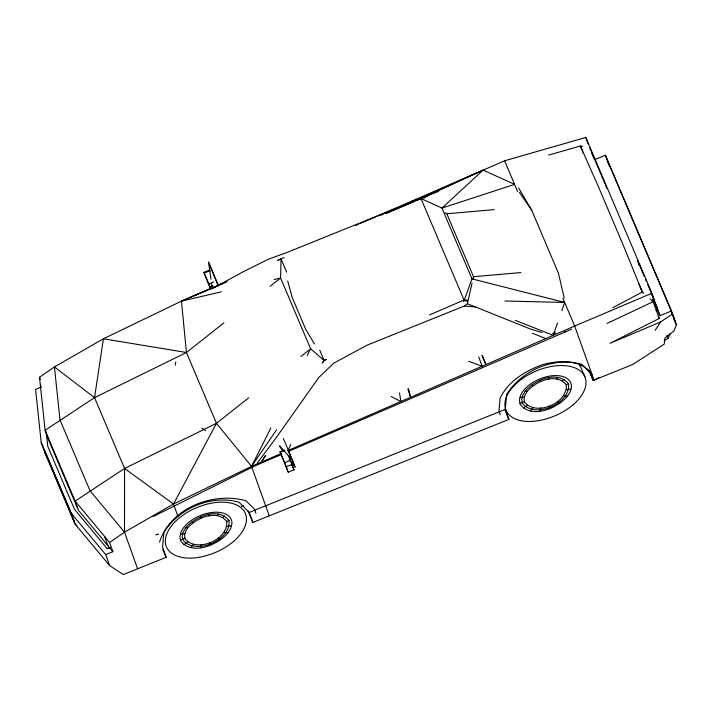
<?xml version="1.0" encoding="UTF-8"?>
<svg xmlns="http://www.w3.org/2000/svg" width="712" height="712" viewBox="0 0 712 712"><rect width="100%" height="100%" fill="white"/><g stroke="black" fill="none" stroke-linecap="round" stroke-linejoin="round"><path stroke-width="1.07" d="M137.621 568.799L124.502 532.176L124.573 468.46L94.536 397.643L54.423 366.938L39.534 377.244L45.105 430.27L48.398 439.464L77.626 508.386M284.061 257.602L281.017 258.91L280.599 278L310.628 348.809L324.067 360.414L326.123 359.596L324.067 360.414L322.189 363.156M247.874 510.62L252.885 522.421L508.884 419.404L505.298 409.373L506.615 394.51C521.967 370.089 553.642 356.543 581.722 364.286L592.019 374.476M41.02 387.168L35.6 389.348L41.171 442.375L71.2 513.183L105.679 554.577L112.905 551.675L78.427 510.282L75.143 501.088L45.105 430.27L94.536 397.643L103.418 338.796L181.462 301.149L210.992 288.324M159.497 542.179C170.23 508.234 212.906 491.467 245.88 500.741L254.433 509.107L255.911 513.218M175.188 365.158L175.802 361.901M463.628 301.87L471.994 278.882L441.956 208.073L420.997 198.541L417.953 199.769L415.835 199.351L414.153 201.407L385.512 213.333M257.183 463.112L276.47 437.319L318.753 377.565L333.768 363.147L367.152 345.133L464.295 306.044L467.366 303.757L472.047 283.18M473.026 278.873L473.516 276.719L446.825 213.778L445 212.648M200.464 547.644L201.291 544.555M208.972 516.004L209.381 514.456M539.99 411.02L540.817 407.923M548.498 379.38L548.916 377.832M557.514 322.999L553.224 335.343L515.301 320.329M561.804 310.655L564.661 302.431L471.994 278.882M606.375 158.037L672.537 314.037L676.4 324.832L674.095 330.786L664.866 338.093L664.269 344.118L632.567 364.58L593.114 380.457L588.779 370.249M291.306 458.323L288.004 450.545L290.781 444.475M664.216 340.532L668.061 338.351L670.401 333.358M270.907 427.85L251.541 466.387L173.497 504.034L124.502 532.176L109.612 542.482L112.905 551.675M307.157 355.733L310.628 348.809L301.043 356.401M177.813 516.084L173.497 504.034L216.466 423.32L248.728 397.794M185.752 527.69L183.198 531.962L182.201 536.109L182.815 539.847C195.097 555.823 231.614 540.319 229.006 520.454C217.961 506.73 195.355 516.467 185.752 527.69L187.719 527.93C196.387 517.802 216.786 509.018 226.745 521.407C228.463 539.74 196.895 553.126 185.076 538.895L184.524 535.522L185.423 531.784L187.719 527.93M228.036 532.852L230.83 528.162L231.934 523.614A27.492 15.637 -23 0 0 210.12 512.72A27.492 15.637 -23 0 0 180.982 532.14L179.887 536.688L180.563 540.791C192.267 556.206 217.765 544.778 228.036 532.852L224.093 532.371M525.278 391.066L522.733 395.329L521.727 399.477L522.341 403.215C534.632 419.19 571.14 403.695 568.532 383.83C557.496 370.098 534.881 379.834 525.278 391.066L527.254 391.306C535.913 381.178 556.312 372.394 566.271 384.774C567.989 403.117 536.421 416.502 524.602 402.271L524.05 398.898L524.949 395.151L527.254 391.306M567.562 396.219L570.356 391.538L571.46 386.981A27.492 15.637 -23 0 0 549.646 376.087A27.492 15.637 -23 0 0 520.517 395.507L519.413 400.055L520.089 404.167C531.802 419.582 557.291 408.145 567.562 396.219L563.619 395.747M265.327 455.573L261.26 462.168L265.612 455.716M322.901 362.292L324.067 360.414L319.759 350.26M655.147 330.332L660.692 321.922L672.537 314.037M276.55 429.843L251.541 466.387L269.252 515.835M190.825 547.564L193.397 544.431M217.115 515.559L218.406 513.975M530.351 410.931L532.923 407.807M556.642 378.935L557.941 377.351M483.145 170.115L441.956 208.073L514.598 184.399L483.145 170.115L420.997 198.541L386.509 213.413M94.536 397.643L186.437 352.502L223.924 322.839M270.133 286.277L280.599 278L274.129 279.505M222.696 517.357L224.565 515.995M562.222 380.724L564.091 379.371M183.838 544.707L187.692 542.072M523.365 408.083L527.218 405.44M423.738 198.292L428.046 195.471L438.405 191.439M281.071 453.562L251.541 466.387L216.466 423.32L124.573 468.46L75.143 501.088L109.612 542.482M598.908 377.6L594.111 380.324L574.673 326.034L562.934 298.355M213.226 288.209L242.988 271.859L268.531 259.159L286.856 252.529L428.046 195.471M612.872 307.646L642.295 292.053L643.853 293.424M652.379 299.699L659.232 318.478L610.024 343.317L660.692 321.922M652.682 301.541L654.559 300.651L651.987 294.581M655.974 310.735L657.852 309.845L654.853 302.76M607.016 323.453L653.216 301.683L650.101 298.933M153.214 516.503L255.19 465.782L281.471 454.443M579.586 365.843L581.588 364.927M417.953 199.769L475.696 173.345M288.307 451.497L571.594 329.202M212.968 287.461L214.953 286.607M227.075 281.338L217.925 285.316L208.527 262.105L211.001 279.229M355.617 225.508L358.643 224.191M360.655 223.319L504.586 160.796L585.834 137.452L651.907 293.246L659.935 315.665L671.505 311.019L605.423 155.225L594.832 159.488M288.004 450.545L574.673 326.034L651.907 293.246M429.558 314.918L464.046 300.046L467.357 300.126M216.466 423.32L186.437 352.502L181.462 301.149L226.158 282.183M277.965 260.2L281.017 258.91L286.616 272.109M191.181 296.931L223.159 283.376M277.956 260.209L281.017 258.91M226.745 521.407L229.006 520.454M566.271 384.774L568.532 383.83M380.395 215.46L383.465 214.187M203.837 272.349L209.622 270.017L210.022 270.711L204.237 273.034L203.837 272.349L210.512 289.125M204.237 273.034L208.839 283.883L213.662 281.952M210.663 288.743L209.942 286.722L212.888 285.539M288.369 455.44L294.012 469.858L288.235 472.181L280.074 451.844L284.898 449.904M280.163 452.307L284.017 450.749M280.074 451.844L284.675 462.693L290.46 460.37M288.235 472.181L286.277 466.725L292.062 464.402M46.227 432.024L47.748 446.291L74.44 509.231L107.209 548.694L109.871 547.626M241.341 506.339L243.353 505.529M180.439 540.034L184.96 538.219M519.965 403.41L524.486 401.586M41.171 442.375L45.114 453.384L75.143 524.192L109.621 565.586L123.345 574.548L166.163 557.318L162.576 547.297L163.894 532.425C179.246 508.003 210.921 494.457 239.001 502.2L249.289 512.4L505.298 409.373M548.685 155.083L580.351 146.005L582.461 146.361M107.209 548.694L110.396 547.786M181.462 301.149L221.334 291.84M520.009 397.581L524.548 396.824M566.423 389.82L570.962 389.055M180.483 534.214L185.022 533.448M226.897 526.444L231.427 525.687M552.521 333.385L555.769 332.94M564.42 331.756L566.583 331.463M446.825 213.778L494.146 209.64M473.516 276.719L520.837 272.58M504.95 301.016L564.661 302.431M464.295 306.044L475.304 306.899L530.565 329.069L541.948 332.54M186.437 352.502L103.418 338.796L54.423 366.938L59.995 419.964L90.032 490.782L124.502 532.176M412.043 200.998L414.153 201.407M468.683 361.322L482.122 366.235L478.758 356.97M467.117 301.265L464.046 300.046L420.997 198.541M467.366 303.757L475.304 306.899M532.46 333.278L545.775 338.583M391.146 396.45L400.901 401.515L399.521 392.855M531.713 385.13L533.03 385.975M557.274 401.488L559.899 403.161M192.187 521.763L193.504 522.599M217.747 538.112L220.373 539.794M76.976 525.394L75.143 524.192L71.2 513.183M201.879 428.099L205.492 430.653M124.573 468.46L173.497 504.034M279.674 445.881L292.623 460.388L295.017 467.072L289.134 459.249M74.618 520.926L73.256 519.288L44.26 449.904L70.951 512.845L72.348 514.518M279.344 446.202L283.26 451.417M519.422 192.32L531.793 210.405L558.484 273.346L564.224 298.025M314.392 343.905L305.733 329.362L292.24 297.554L287.692 280.964M518.576 187.861L531.793 210.405M481.899 355.413L485.913 364.589L482.327 355.422M291.386 463.823L294.012 469.858M671.674 313.191L675.563 322.358L671.505 311.019M673.819 318.753L676.4 324.832M589.776 147.891L591.058 150.926M605.084 183.99L591.494 151.941L593.683 158.064M644.342 276.55L637.543 260.521L639.367 265.629M645.615 279.549L646.46 281.552M647.733 284.56L651.56 293.575M653.153 298.755L654.426 301.755M655.191 304.469L659.935 315.665M658.369 316.448L659.232 318.478M583.359 153.098L580.351 146.005L598.24 186.25L624.931 249.191L642.295 292.053L638.851 283.946M504.586 160.796L517.624 191.528M579.399 363.885L584.935 376.942M505.128 410.548L508.884 419.404M208.527 262.105L218.62 285.904M283.367 438.574L292.623 460.388M292.125 460.272L295.017 467.072M162.826 549.45L166.163 557.318M284.675 462.693L286.277 466.725M208.839 283.883L209.942 286.722M605.423 155.225L609.49 166.564M666.957 335.263L668.061 338.351M651.925 294.59L654.479 301.737M605.503 184.987L606.606 188.048M585.834 137.452L588.157 143.931M593.114 380.457L589.865 371.397C577.592 359.213 558.502 360.388 542.971 364.517C525.607 370.712 508.297 381.062 500.073 398.257L499.014 410.682L500.224 414.9M540.025 380.35L540.497 381.668M549.139 405.804L550.073 408.421M249.289 512.4L252.885 522.421M200.49 516.974L200.971 518.292M209.613 542.437L210.547 545.045M104.602 536.456L107.886 545.65M105.679 554.577L109.621 565.586M39.534 377.244L40.264 379.291M40.344 384.961L41.082 387.008M70.951 512.845L73.256 519.288M407.825 388.93L410.584 397.305L408.51 388.797M211.615 283.51L212.39 288.858M46.342 454.265L46.565 456.348M44.883 451.168L45.114 453.384M233.678 541.369C222.473 550.616 208.625 556.446 194.18 557.959A42.836 24.359 -23 0 1 169.696 528.375A42.836 24.359 -23 0 1 230.216 502.966A42.836 24.359 -23 0 1 233.678 541.369M573.204 404.745C561.999 413.983 548.151 419.822 533.706 421.326A42.836 24.359 -23 0 1 509.231 391.742A42.836 24.359 -23 0 1 569.742 366.333A42.836 24.359 -23 0 1 573.204 404.745M158.206 534.16L156.079 534.765L158.206 534.16"/></g></svg>
